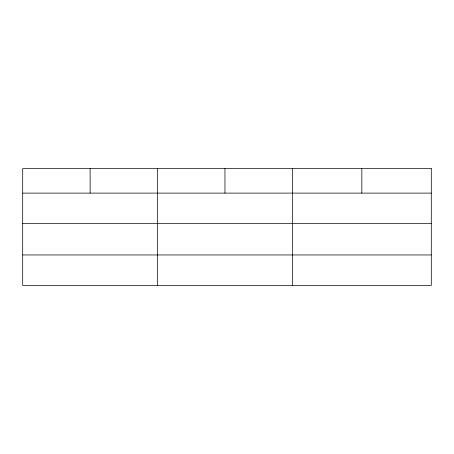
<?xml version="1.0" encoding="UTF-8"?>
<svg xmlns="http://www.w3.org/2000/svg" width="454" height="454" viewBox="0 0 454 454"><rect width="100%" height="100%" fill="white"/><g stroke="black" fill="none" stroke-linecap="round" stroke-linejoin="round"><path stroke-width="0.68" d="M22.7 193.109L431.3 193.109M22.7 223.572L431.3 223.572M22.7 254.955L431.3 254.955M361.838 168.582L361.838 193.109M292.376 168.582L292.376 285.418M224.957 168.582L224.957 193.109M157.538 168.582L157.538 285.418M90.119 168.582L90.119 193.109M431.3 168.582L22.7 168.582L22.7 285.418L431.3 285.418L431.3 168.582"/></g></svg>
